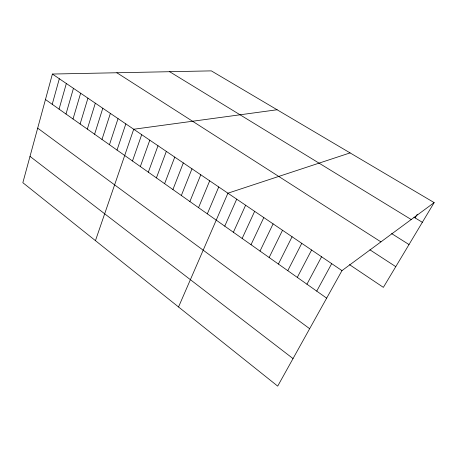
<?xml version="1.0" encoding="UTF-8"?>
<svg xmlns="http://www.w3.org/2000/svg" width="457" height="457" viewBox="0 0 457 457"><rect width="100%" height="100%" fill="white"/><g stroke="black" fill="none" stroke-linecap="round" stroke-linejoin="round"><path stroke-width="0.69" d="M52.395 74.045L22.85 182.697L277.702 386.125L341.973 270.624L434.15 202.6L211.328 70.875L52.395 74.045L341.973 270.624M52.224 104.305L59.324 78.747M59.067 109.137L66.339 83.511M65.997 114.033L73.446 88.338M73.017 118.991L80.643 93.222M80.118 124.007L87.933 98.169M87.316 129.091L95.319 103.179M94.599 134.232L102.796 108.258M101.98 139.448L110.377 113.405M109.457 144.726L118.049 118.614M117.026 150.073L125.829 123.893M95.45 240.65L133.712 129.245L277.108 109.76M132.473 160.984L141.699 134.672M140.345 166.548L149.799 140.168M148.325 172.18L158.002 145.737M156.414 177.893L166.325 151.387M164.611 183.685L174.757 157.111M172.923 189.552L183.308 162.915M181.343 195.499L191.98 168.804M189.883 201.531L200.777 174.774M198.544 207.649L209.694 180.829M207.324 213.847L218.737 186.97M178.538 306.973L227.917 193.197L350.091 152.906M224.747 226.158L236.703 199.161M233.39 232.259L245.615 205.21M242.147 238.445L254.646 211.345M251.024 244.712L263.809 217.561M260.022 251.07L273.097 223.867M269.144 257.514L282.517 230.265M278.399 264.049L292.074 236.749M287.779 270.675L301.769 243.33M297.296 277.393L311.6 250.008M306.944 284.208L321.574 256.777M316.735 291.126L331.702 263.649M415.127 217.909L417.241 214.333M434.15 202.6L383.366 287.367L349.502 264.643M413.939 217.184L422.342 222.308M169.638 71.703L411.203 219.531M391.592 233.573L409.021 244.546M116.855 72.754L380.927 241.879M369.919 249.825L395.773 266.654M45.466 99.529L326.664 298.141M37.685 128.131L309.657 328.703M30.002 156.385L293.028 358.579"/></g></svg>
